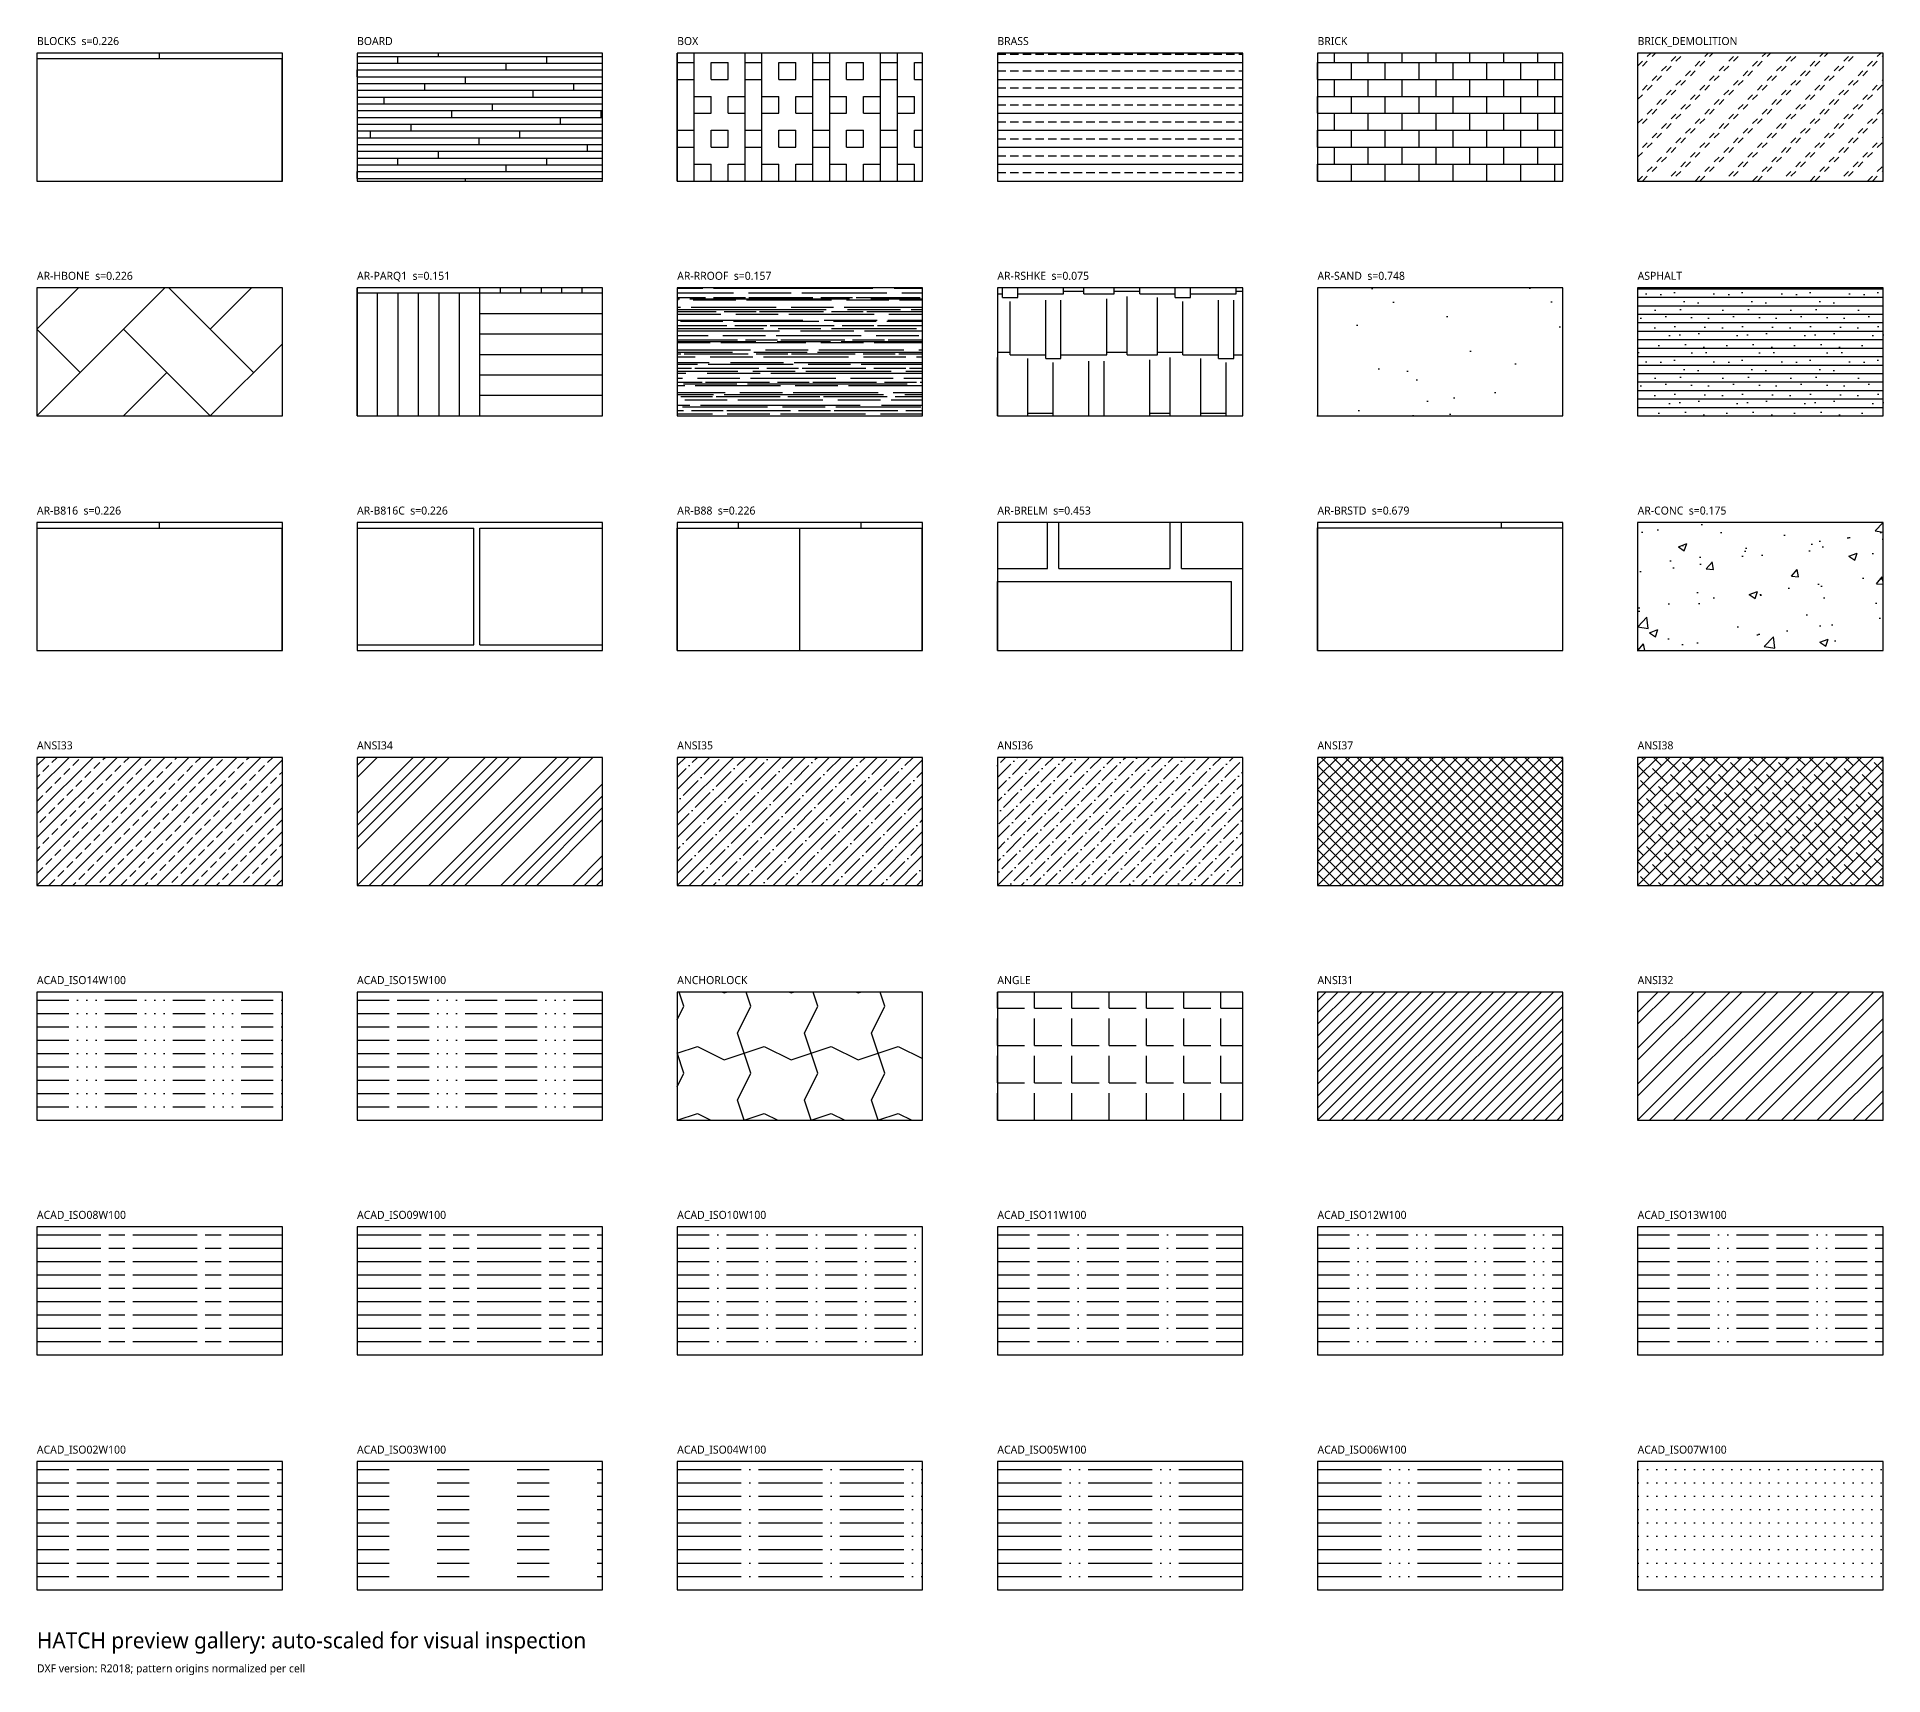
# Model space of a CAD drawing. Header units: metres. Extents: x 0 to 692, y 8 to 2686.
# Drawn here: x 0 to 692, y 8 to 622 of the extents above; entities that cross this region are included whole.
import ezdxf

# ---------------------------------------------------------------- set-up
doc = ezdxf.new("R2010")
doc.units = ezdxf.units.M
for name, color, linetype in [('FRAME', 8, 'Continuous'), ('HATCH', 7, 'Continuous'), ('LABEL', 2, 'Continuous'), ('TITLE', 6, 'Continuous')]:
    doc.layers.add(name, color=color, linetype=linetype)
doc.styles.add('OpenSans', font='OpenSans-Regular.ttf')

msp = doc.modelspace()

# ---------------------------------------------------------------- hatches: boundary and pattern name
at = {"layer": 'HATCH'}
h = msp.add_hatch(dxfattribs=at)
h.set_pattern_fill('BLOCKS', scale=0.226, style=0)
h.set_pattern_definition([(0, (0, 568), (0, 45.923), []), (90, (0, 568), (-45.923, 45.923), [45.923, -45.923])])
h.paths.add_polyline_path([(0, 568), (92, 568), (92, 616), (0, 616)])
h = msp.add_hatch(dxfattribs=at)
h.set_pattern_fill('BOARD', style=0)
h.set_pattern_definition([(0, (120, 569.016), (0, 2.54), []), (90, (120, 569.016), (-10.16, 10.16), [2.54, -35.56]), (90, (135.24, 574.096), (-10.16, 10.16), [2.54, -35.56])])
h.paths.add_polyline_path([(120, 568), (212, 568), (212, 616), (120, 616)])
h = msp.add_hatch(dxfattribs=at)
h.set_pattern_fill('BOX', style=0)
h.set_pattern_definition([(90, (240, 568), (-25.4, 0), []), (90, (246.35, 568), (-25.4, 0), []), (0, (240, 568), (0, 25.4), [-6.35, 6.35]), (0, (240, 574.35), (0, 25.4), [-6.35, 6.35]), (0, (240, 580.7), (0, 25.4), [6.35, -6.35]), (0, (240, 587.05), (0, 25.4), [6.35, -6.35]), (90, (252.7, 568), (-25.4, 0), [6.35, -6.35]), (90, (259.05, 568), (-25.4, 0), [6.35, -6.35])])
h.paths.add_polyline_path([(240, 568), (332, 568), (332, 616), (240, 616)])
h = msp.add_hatch(dxfattribs=at)
h.set_pattern_fill('BRASS', style=0)
h.set_pattern_definition([(0, (360, 568), (0, 6.35), []), (0, (360, 571.175), (0, 6.35), [3.175, -1.5875])])
h.paths.add_polyline_path([(360, 568), (452, 568), (452, 616), (360, 616)])
h = msp.add_hatch(dxfattribs=at)
h.set_pattern_fill('BRICK', style=0)
h.set_pattern_definition([(0, (480, 568), (0, 6.35), []), (90, (480, 568), (-12.7, 0), [6.35, -6.35]), (90, (486.35, 568), (-12.7, 0), [-6.35, 6.35])])
h.paths.add_polyline_path([(480, 568), (572, 568), (572, 616), (480, 616)])
h = msp.add_hatch(dxfattribs=at)
h.set_pattern_fill('BRICK_DEMOLITION', style=0)
h.set_pattern_definition([(45, (600, 568), (-5.38815, 5.38815), [2.54, -2.54]), (45, (601.796, 568), (-5.38815, 5.38815), [2.54, -2.54])])
h.paths.add_polyline_path([(600, 568), (692, 568), (692, 616), (600, 616)])
h = msp.add_hatch(dxfattribs=at)
h.set_pattern_fill('AR-HBONE', scale=0.226, style=0)
h.set_pattern_definition([(45, (0, 480), (0, 32.4726), [68.885, -22.962]), (135, (16.236, 496.236), (0, 32.4726), [68.885, -22.962])])
h.paths.add_polyline_path([(0, 480), (92, 480), (92, 528), (0, 528)])
h = msp.add_hatch(dxfattribs=at)
h.set_pattern_fill('AR-PARQ1', scale=0.151, style=0)
h.set_pattern_definition([(90, (120, 480), (-46.025, 46.025), [46.025, -46.025]), (90, (127.67, 480), (-46.025, 46.025), [46.025, -46.025]), (90, (135.34, 480), (-46.025, 46.025), [46.025, -46.025]), (90, (143.012, 480), (-46.025, 46.025), [46.025, -46.025]), (90, (150.683, 480), (-46.025, 46.025), [46.025, -46.025]), (90, (158.354, 480), (-46.025, 46.025), [46.025, -46.025]), (90, (166.025, 480), (-46.025, 46.025), [46.025, -46.025]), (0, (120, 526.025), (46.025, -46.025), [46.025, -46.025]), (0, (120, 533.696), (46.025, -46.025), [46.025, -46.025]), (0, (120, 541.366), (46.025, -46.025), [46.025, -46.025]), (0, (120, 549.037), (46.025, -46.025), [46.025, -46.025]), (0, (120, 556.71), (46.025, -46.025), [46.025, -46.025]), (0, (120, 564.38), (46.025, -46.025), [46.025, -46.025]), (0, (120, 572.05), (46.025, -46.025), [46.025, -46.025])])
h.paths.add_polyline_path([(120, 480), (212, 480), (212, 528), (120, 528)])
h = msp.add_hatch(dxfattribs=at)
h.set_pattern_fill('AR-RROOF', scale=0.157, style=0)
h.set_pattern_definition([(0, (240, 480), (8.77316, 3.9878), [59.817, -7.9756, 19.939, -3.9878]), (0, (245.304, 481.994), (-3.9878, 5.30377), [11.9634, -1.316, 23.9268, -2.99085]), (0, (241.994, 483.3896), (20.73656, 2.671826), [31.9024, -5.5829, 15.9512, -3.9878])])
h.paths.add_polyline_path([(240, 480), (332, 480), (332, 528), (240, 528)])
h = msp.add_hatch(dxfattribs=at)
h.set_pattern_fill('AR-RSHKE', scale=0.075, style=0)
h.set_pattern_definition([(0, (360, 480), (48.5775, 22.86), [11.43, -9.525, 13.335, -5.715, 17.145, -7.62]), (0, (371.43, 480.952), (48.5775, 22.86), [9.525, -36.195, 7.62, -11.43]), (0, (394.29, 478.571), (48.5775, 22.86), [5.715, -59.055]), (90, (360, 480), (-16.1925, 22.86), [21.9075, -69.5325]), (90, (371.43, 480), (-16.1925, 22.86), [21.431, -70.009]), (90, (380.955, 480), (-16.1925, 22.86), [20.0025, -71.4375]), (90, (394.29, 478.571), (-16.1925, 22.86), [21.9075, -69.5325]), (90, (400.005, 478.571), (-16.1925, 22.86), [21.9075, -69.5325]), (90, (417.15, 480), (-16.1925, 22.86), [20.955, -70.485])])
h.paths.add_polyline_path([(360, 480), (452, 480), (452, 528), (360, 528)])
h = msp.add_hatch(dxfattribs=at)
h.set_pattern_fill('AR-SAND', scale=0.748, style=0)
h.set_pattern_definition([(37.5, (480, 480), (-1.197, 36.608), [0, -28.879, 0, -32.2986, 0, -30.8737]), (7.5, (480, 480), (33.624, 53.619), [0, -15.5793, 0, -26.029, 0, -9.9746]), (-32.5, (456.63, 480), (59.166, 0.1075), [0, -9.4996, 0, -34.1986, 0, -44.648]), (-42.5, (456.63, 480), (57.114, 16.675), [0, -4.75, 0, -22.419, 0, -25.649])])
h.paths.add_polyline_path([(480, 480), (572, 480), (572, 528), (480, 528)])
h = msp.add_hatch(dxfattribs=at)
h.set_pattern_fill('ASPHALT', style=0)
h.set_pattern_definition([(0, (611.897, 484.648), (0, 25.4), [0, -25.4]), (0, (588.536, 488.076), (0, 25.4), [0, -25.4]), (0, (588.409, 475.443), (0, 25.4), [0, -25.4]), (0, (603.2, 474.872), (0, 25.4), [0, -25.4]), (0, (608.723, 474.68), (0, 25.4), [0, -25.4]), (0, (601.168, 491.186), (0, 25.4), [0, -25.4]), (0, (610.5, 491.82), (0, 25.4), [0, -25.4]), (0, (597.487, 485.473), (0, 25.4), [0, -25.4]), (0, (599.454, 480.394), (0, 25.4), [0, -25.4]), (0, (594.884, 478.173), (0, 25.4), [0, -25.4]), (0, (592.535, 481.347), (0, 25.4), [0, -25.4]), (0, (607.96, 480.966), (0, 25.4), [0, -25.4]), (0, (599.772, 487.885), (0, 25.4), [0, -25.4]), (0, (594.82, 491.44), (0, 25.4), [0, -25.4]), (0, (606.374, 487.568), (0, 25.4), [0, -25.4]), (0, (590.377, 484.965), (0, 25.4), [0, -25.4]), (0, (600.28, 478.363), (0, 25.4), [0, -25.4]), (0, (606.564, 468.777), (0, 25.4), [0, -25.4]), (0, (590.694, 469.095), (0, 25.4), [0, -25.4]), (0, (597.296, 471.57), (0, 25.4), [0, -25.4]), (0, (592.027, 472.015), (0, 25.4), [0, -25.4]), (0, (587.3, 492.7), (0, 25.4), [25.4, 0]), (0, (587.3, 489.525), (0, 25.4), [25.4, 0]), (0, (587.3, 486.35), (0, 25.4), [25.4, 0]), (0, (587.3, 483.175), (0, 25.4), [25.4, 0]), (0, (587.3, 480), (0, 25.4), [25.4, 0]), (0, (587.3, 476.825), (0, 25.4), [25.4, 0]), (0, (587.3, 473.65), (0, 25.4), [25.4, 0]), (0, (587.3, 470.475), (0, 25.4), [25.4, 0])])
h.paths.add_polyline_path([(600, 480), (692, 480), (692, 528), (600, 528)])
h = msp.add_hatch(dxfattribs=at)
h.set_pattern_fill('AR-B816', scale=0.226, style=0)
h.set_pattern_definition([(0, (0, 392), (0, 45.923), []), (90, (0, 392), (-45.923, 45.923), [45.923, -45.923])])
h.paths.add_polyline_path([(0, 392), (92, 392), (92, 440), (0, 440)])
h = msp.add_hatch(dxfattribs=at)
h.set_pattern_fill('AR-B816C', scale=0.226, style=0)
h.set_pattern_definition([(0, (120, 392), (45.923, 45.923), [89.694, -2.153]), (0, (74.077, 394.153), (45.923, 45.923), [89.694, -2.153]), (90, (120, 392), (-45.923, 45.923), [-48.076, 43.77]), (90, (117.847, 392), (-45.923, 45.923), [-48.076, 43.77])])
h.paths.add_polyline_path([(120, 392), (212, 392), (212, 440), (120, 440)])
h = msp.add_hatch(dxfattribs=at)
h.set_pattern_fill('AR-B88', scale=0.226, style=0)
h.set_pattern_definition([(0, (240, 392), (0, 45.923), []), (90, (240, 392), (-22.9616, 45.923), [45.923, -45.923])])
h.paths.add_polyline_path([(240, 392), (332, 392), (332, 440), (240, 440)])
h = msp.add_hatch(dxfattribs=at)
h.set_pattern_fill('AR-BRELM', scale=0.453, style=0)
h.set_pattern_definition([(0, (360, 392), (0, 61.374), [87.735, -4.315]), (0, (360, 417.89), (0, 61.374), [87.735, -4.315]), (0, (383.01, 422.69), (0, 61.374), [41.71, -4.315]), (0, (383.01, 448.576), (0, 61.374), [41.71, -4.315]), (90, (360, 392), (-92.05, 0), [25.89, -35.485]), (90, (355.685, 392), (-92.05, 0), [25.89, -35.485]), (90, (383.012, 422.687), (-46.025, 0), [25.889, -35.485]), (90, (378.698, 422.687), (-46.025, 0), [25.889, -35.485])])
h.paths.add_polyline_path([(360, 392), (452, 392), (452, 440), (360, 440)])
h = msp.add_hatch(dxfattribs=at)
h.set_pattern_fill('AR-BRSTD', scale=0.679, style=0)
h.set_pattern_definition([(0, (480, 392), (0, 45.997), []), (90, (480, 392), (-68.986, 45.997), [45.997, -45.997])])
h.paths.add_polyline_path([(480, 392), (572, 392), (572, 440), (480, 440)])
h = msp.add_hatch(dxfattribs=at)
h.set_pattern_fill('AR-CONC', scale=0.175, style=0)
h.set_pattern_definition([(50, (600, 392), (31.882, -2.7893), [3.334, -36.671]), (355, (600, 392), (-6.168, 33.435), [2.667, -29.337]), (100.45, (602.657, 391.768), (25.715, 30.646), [2.833, -31.166]), (46.184, (600, 400.89), (47.439, -7.357), [5, -55.007]), (96.636, (603.953, 400.277), (41.546, 43.3), [4.25, -46.749]), (351.184, (600, 400.89), (41.546, 43.3), [4, -44.005]), (21, (604.445, 398.668), (26.5325, -17.8964), [3.334, -36.671]), (326, (604.445, 398.668), (10.815, 32.233), [2.667, -29.337]), (71.45, (606.656, 397.176), (37.348, 14.336), [2.833, -31.166]), (37.5, (600, 392), (0.5405, 14.7971), [0, -28.9814, 0, -29.7815, 0, -29.4481]), (7.5, (600, 392), (11.6934, 17.5316), [0, -16.9799, 0, -28.3147, 0, -11.2236]), (-32.5, (590.088, 392), (23.7284, -1.0025), [0, -11.1125, 0, -34.671, 0, -46.0057]), (-42.5, (585.643, 392), (25.9226, 4.4496), [0, -14.4462, 0, -23.025, 0, -32.6707])])
h.paths.add_polyline_path([(600, 392), (692, 392), (692, 440), (600, 440)])
h = msp.add_hatch(dxfattribs=at)
h.set_pattern_fill('ANSI33', style=0)
h.set_pattern_definition([(45, (0, 304), (-4.49013, 4.49013), []), (45, (4.49, 304), (-4.49013, 4.49013), [3.175, -1.5875])])
h.paths.add_polyline_path([(0, 304), (92, 304), (92, 352), (0, 352)])
h = msp.add_hatch(dxfattribs=at)
h.set_pattern_fill('ANSI34', style=0)
h.set_pattern_definition([(45, (120, 304), (-13.4704, 13.4704), []), (45, (124.49, 304), (-13.4704, 13.4704), []), (45, (128.98, 304), (-13.4704, 13.4704), []), (45, (133.47, 304), (-13.4704, 13.4704), [])])
h.paths.add_polyline_path([(120, 304), (212, 304), (212, 352), (120, 352)])
h = msp.add_hatch(dxfattribs=at)
h.set_pattern_fill('ANSI35', style=0)
h.set_pattern_definition([(45, (240, 304), (-4.49013, 4.49013), []), (45, (244.49, 304), (-4.49013, 4.49013), [7.9375, -1.5875, 0, -1.5875])])
h.paths.add_polyline_path([(240, 304), (332, 304), (332, 352), (240, 352)])
h = msp.add_hatch(dxfattribs=at)
h.set_pattern_fill('ANSI36', style=0)
h.set_pattern_definition([(45, (360, 304), (1.6838, 6.17393), [7.9375, -1.5875, 0, -1.5875])])
h.paths.add_polyline_path([(360, 304), (452, 304), (452, 352), (360, 352)])
h = msp.add_hatch(dxfattribs=at)
h.set_pattern_fill('ANSI37', style=0)
h.set_pattern_definition([(45, (480, 304), (-2.24506, 2.24506), []), (135, (480, 304), (-2.24506, -2.24506), [])])
h.paths.add_polyline_path([(480, 304), (572, 304), (572, 352), (480, 352)])
h = msp.add_hatch(dxfattribs=at)
h.set_pattern_fill('ANSI38', style=0)
h.set_pattern_definition([(45, (600, 304), (-2.24506, 2.24506), []), (135, (600, 304), (-6.73519, 2.24506), [7.9375, -4.7625])])
h.paths.add_polyline_path([(600, 304), (692, 304), (692, 352), (600, 352)])
h = msp.add_hatch(dxfattribs=at)
h.set_pattern_fill('ACAD_ISO14W100', style=0)
h.set_pattern_definition([(0, (0, 216), (0, 5), [12, -3, 0.5, -3, 0.5, -6.5]), (0, (0, 216), (0, 5), [-22, 0.5, -3])])
h.paths.add_polyline_path([(0, 216), (92, 216), (92, 264), (0, 264)])
h = msp.add_hatch(dxfattribs=at)
h.set_pattern_fill('ACAD_ISO15W100', style=0)
h.set_pattern_definition([(0, (120, 216), (0, 5), [12, -3, 12, -3, 0.5, -10]), (0, (120, 216), (0, 5), [-33.5, 0.5, -3, 0.5, -3])])
h.paths.add_polyline_path([(120, 216), (212, 216), (212, 264), (120, 264)])
h = msp.add_hatch(dxfattribs=at)
h.set_pattern_fill('ANCHORLOCK', style=0)
h.set_pattern_definition([(18.435, (232.47, 213.49), (50.20114, 25.1006), [15.875, -63.5]), (333.435, (222.43, 193.41), (25.1006, 2e-05), [11.2253, -44.9013]), (63.435, (237.49, 248.631), (-2e-05, 25.1006), [11.2253, -44.9013]), (108.435, (242.51, 233.5704), (-2e-05, 25.1006), [15.875, -63.5])])
h.paths.add_polyline_path([(240, 216), (332, 216), (332, 264), (240, 264)])
h = msp.add_hatch(dxfattribs=at)
h.set_pattern_fill('ANGLE', style=0)
h.set_pattern_definition([(0, (360, 216), (0, 13.97), [10.16, -3.81]), (90, (360, 216), (-13.97, 0), [10.16, -3.81])])
h.paths.add_polyline_path([(360, 216), (452, 216), (452, 264), (360, 264)])
h = msp.add_hatch(dxfattribs=at)
h.set_pattern_fill('ANSI31', style=0)
h.set_pattern_definition([(45, (480, 216), (-2.24506, 2.24506), [])])
h.paths.add_polyline_path([(480, 216), (572, 216), (572, 264), (480, 264)])
h = msp.add_hatch(dxfattribs=at)
h.set_pattern_fill('ANSI32', style=0)
h.set_pattern_definition([(45, (600, 216), (-6.7352, 6.7352), []), (45, (604.49, 216), (-6.7352, 6.7352), [])])
h.paths.add_polyline_path([(600, 216), (692, 216), (692, 264), (600, 264)])
h = msp.add_hatch(dxfattribs=at)
h.set_pattern_fill('ACAD_ISO08W100', style=0)
h.set_pattern_definition([(0, (0, 128), (0, 5), [24, -3, 6, -3])])
h.paths.add_polyline_path([(0, 128), (92, 128), (92, 176), (0, 176)])
h = msp.add_hatch(dxfattribs=at)
h.set_pattern_fill('ACAD_ISO09W100', style=0)
h.set_pattern_definition([(0, (120, 128), (0, 5), [24, -3, 6, -3, 6, -3])])
h.paths.add_polyline_path([(120, 128), (212, 128), (212, 176), (120, 176)])
h = msp.add_hatch(dxfattribs=at)
h.set_pattern_fill('ACAD_ISO10W100', style=0)
h.set_pattern_definition([(0, (240, 128), (0, 5), [12, -3, 0.5, -3])])
h.paths.add_polyline_path([(240, 128), (332, 128), (332, 176), (240, 176)])
h = msp.add_hatch(dxfattribs=at)
h.set_pattern_fill('ACAD_ISO11W100', style=0)
h.set_pattern_definition([(0, (360, 128), (0, 5), [12, -3, 12, -3, 0.5, -3])])
h.paths.add_polyline_path([(360, 128), (452, 128), (452, 176), (360, 176)])
h = msp.add_hatch(dxfattribs=at)
h.set_pattern_fill('ACAD_ISO12W100', style=0)
h.set_pattern_definition([(0, (480, 128), (0, 5), [12, -3, 0.5, -3, 0.5, -3])])
h.paths.add_polyline_path([(480, 128), (572, 128), (572, 176), (480, 176)])
h = msp.add_hatch(dxfattribs=at)
h.set_pattern_fill('ACAD_ISO13W100', style=0)
h.set_pattern_definition([(0, (600, 128), (0, 5), [12, -3, 12, -3, 0.5, -6.5]), (0, (600, 128), (0, 5), [-33.5, 0.5, -3])])
h.paths.add_polyline_path([(600, 128), (692, 128), (692, 176), (600, 176)])
h = msp.add_hatch(dxfattribs=at)
h.set_pattern_fill('ACAD_ISO02W100', style=0)
h.set_pattern_definition([(0, (0, 40), (0, 5), [12, -3])])
h.paths.add_polyline_path([(0, 40), (92, 40), (92, 88), (0, 88)])
h = msp.add_hatch(dxfattribs=at)
h.set_pattern_fill('ACAD_ISO03W100', style=0)
h.set_pattern_definition([(0, (120, 40), (0, 5), [12, -18])])
h.paths.add_polyline_path([(120, 40), (212, 40), (212, 88), (120, 88)])
h = msp.add_hatch(dxfattribs=at)
h.set_pattern_fill('ACAD_ISO04W100', style=0)
h.set_pattern_definition([(0, (240, 40), (0, 5), [24, -3, 0.5, -3])])
h.paths.add_polyline_path([(240, 40), (332, 40), (332, 88), (240, 88)])
h = msp.add_hatch(dxfattribs=at)
h.set_pattern_fill('ACAD_ISO05W100', style=0)
h.set_pattern_definition([(0, (360, 40), (0, 5), [24, -3, 0.5, -3, 0.5, -3])])
h.paths.add_polyline_path([(360, 40), (452, 40), (452, 88), (360, 88)])
h = msp.add_hatch(dxfattribs=at)
h.set_pattern_fill('ACAD_ISO06W100', style=0)
h.set_pattern_definition([(0, (480, 40), (0, 5), [24, -3, 0.5, -3, 0.5, -6.5]), (0, (480, 40), (0, 5), [-34, 0.5, -3])])
h.paths.add_polyline_path([(480, 40), (572, 40), (572, 88), (480, 88)])
h = msp.add_hatch(dxfattribs=at)
h.set_pattern_fill('ACAD_ISO07W100', style=0)
h.set_pattern_definition([(0, (600, 40), (0, 5), [0.5, -3])])
h.paths.add_polyline_path([(600, 40), (692, 40), (692, 88), (600, 88)])

# ---------------------------------------------------------------- linework, layer by layer
at = {"layer": 'FRAME'}
for points in [[(0, 568), (92, 568), (92, 616), (0, 616)], [(120, 568), (212, 568), (212, 616), (120, 616)], [(240, 568), (332, 568), (332, 616), (240, 616)], [(360, 568), (452, 568), (452, 616), (360, 616)], [(480, 568), (572, 568), (572, 616), (480, 616)], [(600, 568), (692, 568), (692, 616), (600, 616)], [(0, 480), (92, 480), (92, 528), (0, 528)], [(120, 480), (212, 480), (212, 528), (120, 528)], [(240, 480), (332, 480), (332, 528), (240, 528)], [(360, 480), (452, 480), (452, 528), (360, 528)], [(480, 480), (572, 480), (572, 528), (480, 528)], [(600, 480), (692, 480), (692, 528), (600, 528)], [(0, 392), (92, 392), (92, 440), (0, 440)], [(120, 392), (212, 392), (212, 440), (120, 440)], [(240, 392), (332, 392), (332, 440), (240, 440)], [(360, 392), (452, 392), (452, 440), (360, 440)], [(480, 392), (572, 392), (572, 440), (480, 440)], [(600, 392), (692, 392), (692, 440), (600, 440)], [(0, 304), (92, 304), (92, 352), (0, 352)], [(120, 304), (212, 304), (212, 352), (120, 352)], [(240, 304), (332, 304), (332, 352), (240, 352)], [(360, 304), (452, 304), (452, 352), (360, 352)], [(480, 304), (572, 304), (572, 352), (480, 352)], [(600, 304), (692, 304), (692, 352), (600, 352)], [(0, 216), (92, 216), (92, 264), (0, 264)], [(120, 216), (212, 216), (212, 264), (120, 264)], [(240, 216), (332, 216), (332, 264), (240, 264)], [(360, 216), (452, 216), (452, 264), (360, 264)], [(480, 216), (572, 216), (572, 264), (480, 264)], [(600, 216), (692, 216), (692, 264), (600, 264)], [(0, 128), (92, 128), (92, 176), (0, 176)], [(120, 128), (212, 128), (212, 176), (120, 176)], [(240, 128), (332, 128), (332, 176), (240, 176)], [(360, 128), (452, 128), (452, 176), (360, 176)], [(480, 128), (572, 128), (572, 176), (480, 176)], [(600, 128), (692, 128), (692, 176), (600, 176)], [(0, 40), (92, 40), (92, 88), (0, 88)], [(120, 40), (212, 40), (212, 88), (120, 88)], [(240, 40), (332, 40), (332, 88), (240, 88)], [(360, 40), (452, 40), (452, 88), (360, 88)], [(480, 40), (572, 40), (572, 88), (480, 88)], [(600, 40), (692, 40), (692, 88), (600, 88)]]:
    msp.add_lwpolyline(points, close=True, dxfattribs=at)

# ---------------------------------------------------------------- texts
at = {"layer": 'LABEL', "style": 'OpenSans'}
for s, p in [('BLOCKS  s=0.226', (0, 619)), ('BOARD', (120, 619)), ('BOX', (240, 619)), ('BRASS', (360, 619)), ('BRICK', (480, 619)), ('BRICK_DEMOLITION', (600, 619)), ('AR-HBONE  s=0.226', (0, 531)), ('AR-PARQ1  s=0.151', (120, 531)), ('AR-RROOF  s=0.157', (240, 531)), ('AR-RSHKE  s=0.075', (360, 531)), ('AR-SAND  s=0.748', (480, 531)), ('ASPHALT', (600, 531)), ('AR-B816  s=0.226', (0, 443)), ('AR-B816C  s=0.226', (120, 443)), ('AR-B88  s=0.226', (240, 443)), ('AR-BRELM  s=0.453', (360, 443)), ('AR-BRSTD  s=0.679', (480, 443)), ('AR-CONC  s=0.175', (600, 443)), ('ANSI33', (0, 355)), ('ANSI34', (120, 355)), ('ANSI35', (240, 355)), ('ANSI36', (360, 355)), ('ANSI37', (480, 355)), ('ANSI38', (600, 355)), ('ACAD_ISO14W100', (0, 267)), ('ACAD_ISO15W100', (120, 267)), ('ANCHORLOCK', (240, 267)), ('ANGLE', (360, 267)), ('ANSI31', (480, 267)), ('ANSI32', (600, 267)), ('ACAD_ISO08W100', (0, 179)), ('ACAD_ISO09W100', (120, 179)), ('ACAD_ISO10W100', (240, 179)), ('ACAD_ISO11W100', (360, 179)), ('ACAD_ISO12W100', (480, 179)), ('ACAD_ISO13W100', (600, 179)), ('ACAD_ISO02W100', (0, 91)), ('ACAD_ISO03W100', (120, 91)), ('ACAD_ISO04W100', (240, 91)), ('ACAD_ISO05W100', (360, 91)), ('ACAD_ISO06W100', (480, 91)), ('ACAD_ISO07W100', (600, 91))]:
    msp.add_text(s, height=3, dxfattribs=at).set_placement(p)
at = {"layer": 'TITLE', "style": 'OpenSans'}
for s, height, p in [('HATCH preview gallery: auto-scaled for visual inspection', 6, (0, 18)), ('DXF version: R2018; pattern origins normalized per cell', 3, (0, 9))]:
    msp.add_text(s, height=height, dxfattribs=at).set_placement(p)

doc.saveas('drawing.dxf')
